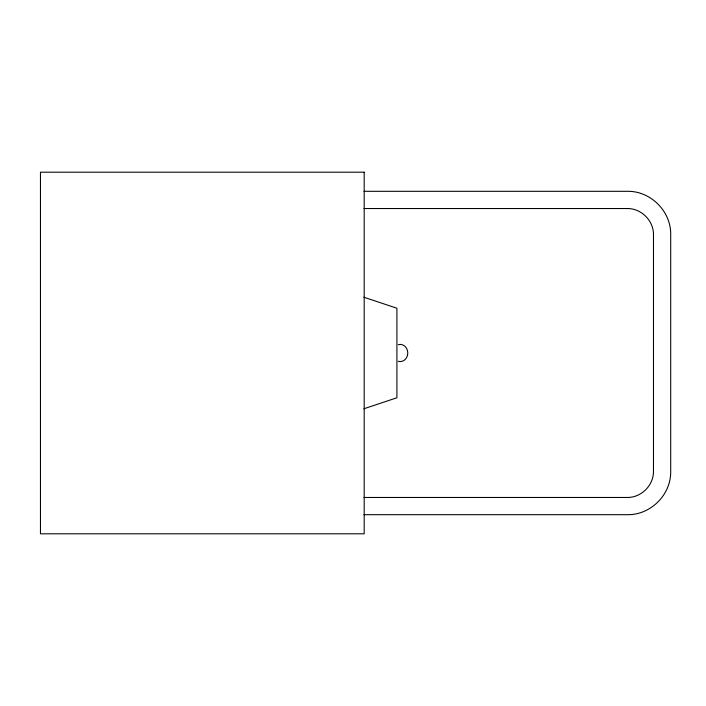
<?xml version="1.0" encoding="UTF-8"?>
<svg xmlns="http://www.w3.org/2000/svg" width="706" height="706" viewBox="0 0 706 706"><rect width="100%" height="100%" fill="white"/><g stroke="black" fill="none" stroke-linecap="round" stroke-linejoin="round"><path stroke-width="1.06" d="M363.846 408.792L396.913 397.769L396.913 308.231L363.846 297.208M363.969 191.308L628.216 191.308C650.853 191.344 670.674 211.156 670.7 233.792L670.7 472.208C670.674 494.844 650.853 514.656 628.216 514.692L363.969 514.692M363.969 208.526L627.087 208.526C641.322 208.27 653.738 220.696 653.482 234.921L653.482 471.078C653.738 485.304 641.322 497.73 627.087 497.474L363.969 497.474M398.237 344.687A8.613 7.598 -90 0 1 407.794 353A8.613 7.598 -90 0 1 398.237 361.313M364.19 172.193L40.463 172.193L40.463 533.807L364.19 533.807L364.19 172.193"/></g></svg>
